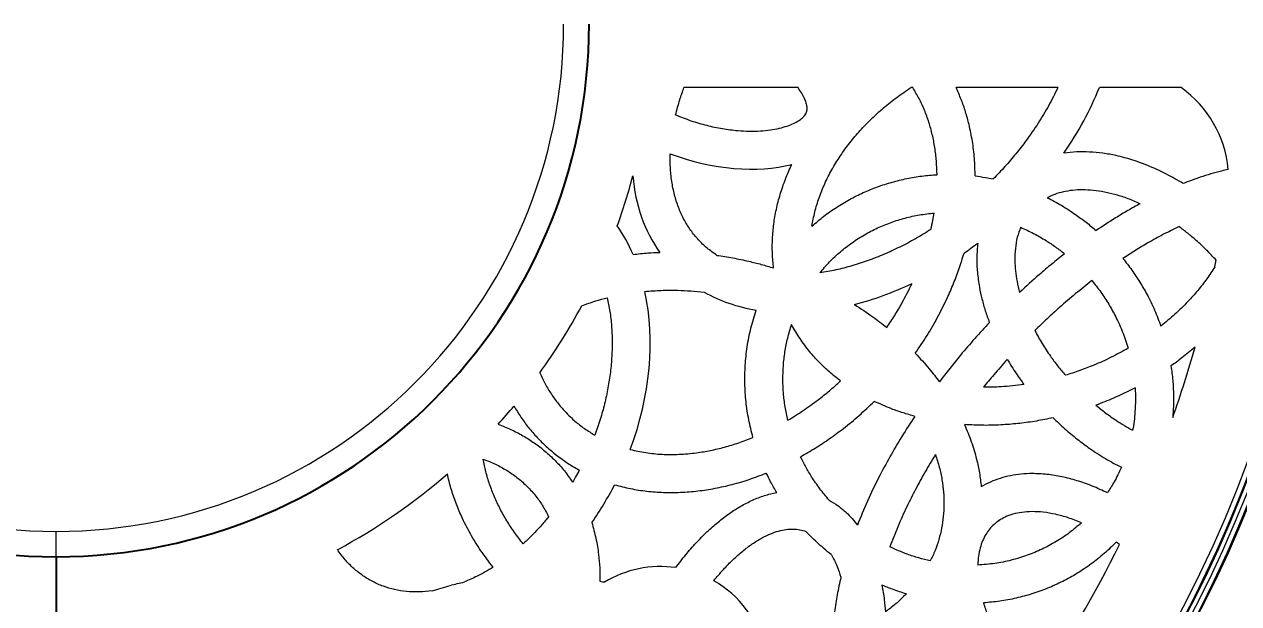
# Model space of a CAD drawing. Header units: millimetres. Extents: x -2045 to 3895, y -2116 to 2084.
# Drawn here: x 64 to 1021, y -275 to 182 of the extents above; entities that cross this region are included whole.
import ezdxf

# ---------------------------------------------------------------- set-up
doc = ezdxf.new("R2010")
doc.units = ezdxf.units.MM
doc.header["$PDSIZE"] = -1
doc.layers.add('WYMIAR', color=96, linetype='Continuous')
doc.dimstyles.new('1-1', dxfattribs={"dimtxt": 30, "dimasz": 25, "dimexe": 6.25, "dimexo": 30, "dimgap": 20.625, "dimtad": 1, "dimdec": 1, "dimtxsty": 'Standard', "dimcen": 0, "dimclrd": 2, "dimclre": 2, "dimclrt": 2, "dimadec": 0, "dimazin": 0, "dimtfac": 1, "dimtdec": 1, "dimtmove": 0, "dimatfit": 3, "dimfxl": 0, "dimarcsym": 0})

# ---------------------------------------------------------------- blocks, each defined once
blk = doc.blocks.new('*D5')
at = {"layer": 'Defpoints', "color": 0}
for p in [(88.71, 1194.81), (88.71, -831.19), (1588.98, -831.19)]:
    blk.add_point(p, dxfattribs=at)
at = {"layer": 'WYMIAR', "color": 2, "lineweight": -2}
for p, q in [((118.71, 1194.81), (1595.23, 1194.81)), ((1588.98, 1169.81), (1588.98, -806.19)), ((118.71, -831.19), (1595.23, -831.19))]:
    blk.add_line(p, q, dxfattribs=at)
at = {"layer": 'WYMIAR', "color": 2}
for points in [[(1584.81, 1169.81), (1593.14, 1169.81), (1588.98, 1194.81)], [(1584.81, -806.19), (1593.14, -806.19), (1588.98, -831.19)]]:
    blk.add_solid(points, dxfattribs=at)
at = {"layer": 'WYMIAR', "color": 2, "insert": (1553.35, 181.81), "char_height": 30, "attachment_point": 5, "rotation": 90}
blk.add_mtext('2026', dxfattribs=at)

msp = doc.modelspace()

# ---------------------------------------------------------------- linework, layer by layer
at = {"color": 7, "linetype": 'Continuous', "lineweight": 15}
for p, q in [((673.37, 131.81), (583.5, 131.81)), ((763.77, 131.81), (762.19, 131.81)), ((878.1, 131.81), (797.96, 131.81)), ((975.37, 131.81), (910.81, 131.81)), ((88.71, -818.19), (88.71, -218.19))]:
    msp.add_line(p, q, dxfattribs=at)
at = {"color": 7, "linetype": 'Continuous'}
msp.add_line((88.71, -238.19), (88.71, -831.19), dxfattribs=at)
msp.add_line((88.71, -238.19), (88.71, -831.19), dxfattribs=at)
at = {"color": 7, "linetype": 'Continuous', "lineweight": 15}
for centre, radius, start, end in [((88.71, 181.81), 1000, 90, 180), ((88.71, 181.81), 1013, 180, 270), ((88.71, 181.81), 1008.5, 180, 270), ((88.71, 181.81), 1005, 180, 270), ((88.71, 181.81), 1000, 180, 270), ((88.71, 181.81), 400, 180, 270), ((88.71, 181.81), 1005, 270, 0), ((88.71, 181.81), 1008.5, 270, 0), ((88.71, 181.81), 1013, 270, 0), ((88.71, 181.81), 1000, 270, 360), ((88.71, 181.81), 400, 270, 360), ((922.28, 58.39), 90.61, 5.68702, 54.13311), ((1019.12, 28.63), 39.31, 99.78132, 107.95258), ((88.71, 181.81), 470, 340.21352, 345.24963), ((88.71, 181.81), 933, 348.15994, 348.49073), ((88.71, 181.81), 470, 324.19122, 331.80057), ((88.71, 181.81), 933, 340.58037, 344.15874), ((88.71, 181.81), 470, 317.84941, 320.14934), ((88.71, 181.81), 470, 298.14158, 311.00209), ((88.71, 181.81), 933, 325.8637, 333.91393), ((564.88, -330.94), 85, 81.79061, 121.24818), ((564.88, -330.94), 85, 13.38106, 60.30882)]:
    msp.add_arc(centre, radius, start, end, dxfattribs=at)
at = {"color": 7, "linetype": 'Continuous'}
for centre, radius, start, end in [((87.92, 181.02), 1005.79, 0.04482, 70.04886), ((88.71, 181.81), 1013, 180, 270), ((89.51, 182.61), 1013.79, 180.04482, 269.95518), ((88.71, 181.81), 420, 180, 270), ((88.71, 181.81), 1013, 270, 0), ((88.71, 181.81), 420, 270, 0), ((87.92, 182.61), 1013.79, 270.04482, 359.95518), ((87.92, 182.61), 1005.79, 270.04482, 340.04886)]:
    msp.add_arc(centre, radius, start, end, dxfattribs=at)
at = {"color": 7, "linetype": 'Continuous', "lineweight": 15}
for centre, major_axis, ratio, start_param, end_param in [((734.35, 140.29), (161.46, 148.8), 0.694421, 5.029466, 5.312628), ((601.14, 138.35), (107.53, -35.06), 0.572575, 4.634179, 5.560096), ((734.35, 140.29), (161.46, 148.8), 0.694421, 2.649301, 3.053765), ((408.4, -113.58), (-79.56, -173.05), 0.724711, 2.566406, 2.736279), ((734.35, 140.29), (161.46, 148.8), 0.694421, 4.516259, 4.577001), ((734.35, 140.29), (161.46, 148.8), 0.694421, 4.05656, 4.294645), ((408.4, -113.58), (-79.56, -173.05), 0.724711, 1.671137, 2.375155), ((734.35, 140.29), (161.46, 148.8), 0.694421, 3.362193, 3.631227), ((408.4, -113.58), (-79.56, -173.05), 0.724711, 1.326907, 1.51171)]:
    msp.add_ellipse(centre, major_axis=major_axis, ratio=ratio, start_param=start_param, end_param=end_param, dxfattribs=at)
for points, knots in [([(576.97, 110.31), (578, 114.32), (579.87, 121.58), (582.38, 128.65), (583.5, 131.81)], [0, 0, 0, 0, 0.552072, 1, 1, 1, 1]), ([(680.15, 112.59), (680.26, 112.98), (680.5, 113.86), (680.57, 115.45), (680.37, 117.53), (679.71, 120.25), (678.4, 123.64), (676.3, 127.65), (674.4, 130.35), (673.37, 131.81)], [0, 0, 0, 0, 0.057985, 0.12991, 0.226275, 0.355153, 0.529122, 0.744382, 1, 1, 1, 1]), ([(684.38, 22.61), (685.06, 26.34), (686.43, 33.9), (689.88, 45.08), (694.35, 56.22), (699.93, 67.23), (706.55, 78.03), (714.04, 88.34), (722.28, 98.11), (731.17, 107.3), (740.83, 116.04), (751.15, 124.31), (758.5, 129.3), (762.19, 131.81)], [0, 0, 0, 0, 0.082367, 0.166934, 0.253854, 0.343193, 0.434962, 0.529097, 0.619921, 0.71261, 0.806991, 0.902865, 1, 1, 1, 1]), ([(782.96, 63.16), (782.84, 66.8), (782.61, 73.97), (781.31, 84.54), (779.34, 94.71), (776.62, 104.6), (773.12, 114.14), (768.91, 123.31), (765.47, 129), (763.77, 131.81)], [0, 0, 0, 0, 0.151046, 0.29821, 0.441573, 0.581278, 0.724022, 0.863424, 1, 1, 1, 1]), ([(812.97, 62.16), (812.85, 66.78), (812.6, 75.96), (810.94, 89.52), (808.52, 101.78), (805.47, 112.74), (802.11, 122.48), (799.34, 128.71), (797.96, 131.81)], [0, 0, 0, 0, 0.193171, 0.383159, 0.570094, 0.714976, 0.858228, 1, 1, 1, 1]), ([(878.1, 131.81), (875.77, 127.09), (871.04, 117.51), (862.65, 103.64), (853.96, 90.99), (845.14, 79.63), (836.51, 69.47), (830.34, 63.03), (827.24, 59.8)], [0, 0, 0, 0, 0.178395, 0.361559, 0.548651, 0.697834, 0.84844, 1, 1, 1, 1]), ([(576.97, 110.31), (580.96, 108.73), (588.95, 105.55), (601.3, 101.99), (613.64, 99.37), (624.92, 97.92), (634.91, 97.41), (643.48, 97.58), (651.37, 98.34), (658.44, 99.63), (664.55, 101.34), (669.61, 103.34), (673.56, 105.47), (676.45, 107.56), (678.36, 109.46), (679.56, 111.1), (679.97, 112.14), (680.15, 112.59)], [0, 0, 0, 0, 0.117708, 0.2356507, 0.3516537, 0.4634562, 0.5469688, 0.6255684, 0.6982648, 0.7641283, 0.8222822, 0.8720768, 0.9129238, 0.9448774, 0.9694447, 0.9867429, 1, 1, 1, 1]), ([(609.48, -0.47), (606.86, 1.38), (601.65, 5.06), (594.79, 11.72), (588.76, 19.12), (583.63, 27.36), (579.43, 36.38), (576.17, 46.17), (573.93, 56.69), (572.64, 67.97), (572.7, 75.72), (572.73, 79.71)], [0, 0, 0, 0, 0.1043286, 0.206911, 0.3094909, 0.4138482, 0.5215802, 0.6320755, 0.7481747, 0.8706975, 1, 1, 1, 1]), ([(976.79, 56.19), (972.51, 58.7), (964.04, 63.66), (950.82, 69.79), (937.48, 74.75), (925.02, 78.14), (913.55, 80.21), (903.17, 81.18), (892.92, 81.3), (886.2, 80.53), (882.86, 80.15)], [0, 0, 0, 0, 0.150502, 0.297869, 0.441728, 0.581899, 0.689467, 0.794866, 0.898283, 1, 1, 1, 1]), ([(654.12, -10.42), (653.75, -6.62), (652.99, 1.02), (653.12, 12.59), (654.15, 24.19), (656.18, 35.96), (659.24, 47.83), (663.28, 59.75), (666.74, 67.45), (668.48, 71.32)], [0, 0, 0, 0, 0.136372, 0.273578, 0.41187, 0.551415, 0.699154, 0.848641, 1, 1, 1, 1]), ([(684.38, 22.61), (687.45, 25.24), (693.57, 30.5), (703.5, 37.46), (713.91, 43.71), (724.78, 49.13), (735.98, 53.7), (747.44, 57.4), (759.1, 60.22), (770.96, 62.24), (778.96, 62.86), (782.96, 63.16)], [0, 0, 0, 0, 0.1114345, 0.222924, 0.3345129, 0.4462476, 0.558146, 0.6682531, 0.7785838, 0.8891564, 1, 1, 1, 1]), ([(812.97, 62.16), (815.65, 61.8), (820.43, 61.16), (825.16, 60.21), (827.24, 59.8)], [0, 0, 0, 0, 0.559644, 1, 1, 1, 1]), ([(1007, 66.02), (1004.21, 65.29), (998.57, 63.8), (988.45, 60.61), (981.24, 57.88), (976.79, 56.19)], [0, 0, 0, 0, 0.272462, 0.550754, 1, 1, 1, 1]), ([(942.96, 40.29), (939.8, 41.64), (933.6, 44.3), (924.18, 47.34), (915, 49.55), (906.15, 50.88), (897.74, 51.33), (889.86, 50.94), (882.57, 49.75), (875.83, 47.87), (871.73, 45.94), (869.74, 45.01)], [0, 0, 0, 0, 0.136256, 0.266878, 0.391384, 0.509448, 0.620904, 0.724009, 0.821103, 0.912797, 1, 1, 1, 1]), ([(869.74, 45.01), (873.58, 42.99), (881.28, 38.95), (891.45, 32.33), (900.48, 25.72), (905.69, 21.28), (908.3, 19.06)], [0, 0, 0, 0, 0.279554, 0.559489, 0.779692, 1, 1, 1, 1]), ([(942.96, 40.29), (939.72, 38.49), (933.17, 34.86), (921.55, 27.87), (913.35, 22.42), (908.3, 19.06)], [0, 0, 0, 0, 0.273756, 0.552502, 1, 1, 1, 1]), ([(690.57, -14.29), (693.09, -11.34), (698.12, -5.45), (706.66, 2.46), (715.83, 9.62), (725.65, 15.91), (735.96, 21.28), (746.68, 25.69), (757.72, 29.12), (769.07, 31.65), (776.79, 32.5), (780.66, 32.93)], [0, 0, 0, 0, 0.1111728, 0.2223052, 0.333514, 0.4449129, 0.5566099, 0.6667003, 0.7772528, 0.8883364, 1, 1, 1, 1]), ([(778.09, 19.95), (778.63, 22.37), (779.59, 26.68), (780.33, 31.03), (780.66, 32.93)], [0, 0, 0, 0, 0.562873, 1, 1, 1, 1]), ([(778.09, 19.95), (774.07, 17.46), (766.08, 12.53), (753.74, 6.03), (741.33, 0.28), (728.72, -4.7), (715.99, -8.83), (703.24, -12.15), (694.74, -13.58), (690.57, -14.29)], [0, 0, 0, 0, 0.149909, 0.297389, 0.441937, 0.583085, 0.726833, 0.865934, 1, 1, 1, 1]), ([(848.73, 21.69), (847.8, 19.07), (845.86, 13.63), (844.46, 4.73), (844.1, -4.14), (844.67, -12.84), (845.89, -21.22), (847.27, -26.83), (847.98, -29.7)], [0, 0, 0, 0, 0.159672, 0.330818, 0.514698, 0.668462, 0.830325, 1, 1, 1, 1]), ([(848.73, 21.69), (852.17, 20.13), (859.05, 16.99), (868.18, 11.69), (876.33, 6.31), (881.04, 2.64), (883.4, 0.81)], [0, 0, 0, 0, 0.279, 0.558865, 0.779269, 1, 1, 1, 1]), ([(973.63, 22.17), (969.54, 20.19), (961.21, 16.17), (949.79, 9.82), (939.13, 3.45), (932.67, -0.76), (929.4, -2.89)], [0, 0, 0, 0, 0.267721, 0.545371, 0.770028, 1, 1, 1, 1]), ([(1002.95, -4.34), (1000.41, -1.63), (995.33, 3.8), (987.75, 10.82), (980.52, 16.96), (975.92, 20.43), (973.63, 22.17)], [0, 0, 0, 0, 0.2819007, 0.5630914, 0.7825746, 1, 1, 1, 1]), ([(543.38, 0.26), (547.29, 0.68), (554.29, 1.45), (561.33, 1.76), (564.45, 1.89)], [0, 0, 0, 0, 0.5577818, 1, 1, 1, 1]), ([(765.75, -77.69), (768.9, -73.07), (775.19, -63.86), (783.52, -49.41), (790.43, -35.67), (796.01, -22.76), (800.53, -10.81), (803, -2.71), (804.23, 1.32)], [0, 0, 0, 0, 0.189994, 0.378879, 0.56626, 0.712204, 0.856833, 1, 1, 1, 1]), ([(814.94, 9.11), (814.63, 5.33), (814, -2.29), (814.57, -13.91), (816.05, -24.81), (818.25, -34.93), (820.86, -44.26), (823.08, -50.39), (824.2, -53.48)], [0, 0, 0, 0, 0.177806, 0.359324, 0.544994, 0.693946, 0.84563, 1, 1, 1, 1]), ([(883.4, 0.81), (880.03, -1.88), (873.26, -7.28), (861.37, -17.37), (853.07, -25.01), (847.98, -29.7)], [0, 0, 0, 0, 0.276514, 0.555946, 1, 1, 1, 1]), ([(609.48, -0.47), (613.69, -1.11), (622.13, -2.38), (633.76, -4.86), (644.44, -7.53), (650.89, -9.46), (654.12, -10.42)], [0, 0, 0, 0, 0.278858, 0.558799, 0.779274, 1, 1, 1, 1]), ([(929.4, -2.89), (931.76, -5.91), (936.48, -11.95), (942.81, -21.55), (948.88, -32.09), (954.55, -43.61), (957.73, -52.03), (959.32, -56.24)], [0, 0, 0, 0, 0.187083, 0.374046, 0.560803, 0.780599, 1, 1, 1, 1]), ([(1001.86, -9.62), (999.79, -12.78), (995.59, -19.16), (988.42, -28.27), (980.07, -37.62), (970.44, -47.1), (963.05, -53.17), (959.32, -56.24)], [0, 0, 0, 0, 0.178739, 0.361396, 0.547756, 0.771762, 1, 1, 1, 1]), ([(552.7, -28.91), (556.97, -28.58), (565.58, -27.92), (577.7, -27.91), (589, -28.4), (595.93, -29.09), (599.41, -29.44)], [0, 0, 0, 0, 0.2746, 0.553728, 0.775823, 1, 1, 1, 1]), ([(743.37, -57.34), (745.46, -54.19), (749.64, -47.92), (756.46, -36.41), (760.7, -27.8), (763.29, -22.56)], [0, 0, 0, 0, 0.282576, 0.56342, 1, 1, 1, 1]), ([(904.98, -20.42), (900.67, -23.81), (891.99, -30.65), (880.26, -40.77), (869.54, -50.51), (863.15, -56.71), (859.94, -59.83)], [0, 0, 0, 0, 0.274517, 0.553783, 0.77594, 1, 1, 1, 1]), ([(904.98, -20.42), (907.35, -23.4), (912.08, -29.36), (918.3, -38.93), (924.12, -49.49), (929.38, -61.06), (932.11, -69.53), (933.47, -73.76)], [0, 0, 0, 0, 0.187609, 0.374935, 0.561841, 0.781391, 1, 1, 1, 1]), ([(502.93, -40.28), (506.6, -38.95), (513.23, -36.54), (520.04, -34.74), (523.08, -33.94)], [0, 0, 0, 0, 0.554361, 1, 1, 1, 1]), ([(523.08, -33.94), (523.81, -37.53), (525.31, -44.86), (526.54, -56.23), (527.05, -68.05), (526.74, -80.23), (525.64, -92.61), (523.74, -105.09), (521.06, -117.57), (517.66, -130.06), (514.78, -138.25), (513.33, -142.36)], [0, 0, 0, 0, 0.099746, 0.203371, 0.310563, 0.421049, 0.534451, 0.648266, 0.764102, 0.881491, 1, 1, 1, 1]), ([(637.88, -144.13), (636.7, -139.48), (634.33, -130.19), (632.27, -115.96), (631.31, -101.66), (631.59, -87.15), (633.16, -72.54), (635.98, -57.92), (638.97, -48.47), (640.46, -43.76)], [0, 0, 0, 0, 0.141225, 0.282063, 0.422497, 0.562516, 0.708766, 0.854579, 1, 1, 1, 1]), ([(717.78, -39.31), (722.73, -42.48), (731.52, -48.12), (739.76, -54.53), (743.37, -57.34)], [0, 0, 0, 0, 0.562609, 1, 1, 1, 1]), ([(665.34, -130.52), (664.58, -126.98), (663.06, -119.91), (661.81, -109.16), (661.33, -98.4), (661.7, -87.52), (662.95, -76.6), (665.06, -65.68), (667.22, -58.61), (668.29, -55.09)], [0, 0, 0, 0, 0.142123, 0.2835731, 0.4243232, 0.5643626, 0.7103078, 0.8555057, 1, 1, 1, 1]), ([(706.88, -99.56), (703.93, -97.24), (698.06, -92.62), (689.99, -84.89), (682.16, -76.15), (674.73, -66.3), (670.43, -58.82), (668.29, -55.09)], [0, 0, 0, 0, 0.1896626, 0.3776623, 0.5642621, 0.782689, 1, 1, 1, 1]), ([(824.2, -53.48), (820.33, -57.68), (812.57, -66.07), (799.26, -81.53), (790.24, -93.11), (784.74, -100.18)], [0, 0, 0, 0, 0.2802228, 0.5606526, 1, 1, 1, 1]), ([(859.94, -59.83), (861.82, -63.25), (865.62, -70.16), (871.75, -79.38), (877.9, -87.73), (882, -92.63), (884.05, -95.09)], [0, 0, 0, 0, 0.273155, 0.552531, 0.775305, 1, 1, 1, 1]), ([(933.47, -73.76), (929.08, -76.19), (920.29, -81.06), (907.49, -86.79), (895.4, -91.51), (887.83, -93.89), (884.05, -95.09)], [0, 0, 0, 0, 0.278726, 0.558943, 0.779545, 1, 1, 1, 1]), ([(986.28, -72.87), (982.84, -75.76), (976.67, -80.95), (970.14, -85.65), (967.25, -87.73)], [0, 0, 0, 0, 0.558184, 1, 1, 1, 1]), ([(765.75, -77.69), (769.53, -81.74), (776.23, -88.93), (782.15, -96.76), (784.74, -100.18)], [0, 0, 0, 0, 0.5639892, 1, 1, 1, 1]), ([(838.24, -82.51), (834.64, -86.56), (828.23, -93.78), (822.1, -101.26), (819.41, -104.55)], [0, 0, 0, 0, 0.560225, 1, 1, 1, 1]), ([(838.24, -82.51), (840.55, -86.29), (844.68, -93.07), (849.35, -99.48), (851.42, -102.32)], [0, 0, 0, 0, 0.5575581, 1, 1, 1, 1]), ([(469.87, -93.17), (471.24, -96.1), (473.94, -101.89), (478.88, -110.04), (484.39, -117.63), (490.59, -124.73), (497.49, -131.28), (505.08, -137.29), (510.57, -140.67), (513.33, -142.36)], [0, 0, 0, 0, 0.145009, 0.287272, 0.427384, 0.565991, 0.710377, 0.854763, 1, 1, 1, 1]), ([(967.25, -87.73), (967.76, -91.51), (968.79, -99.07), (969.3, -109.69), (969.27, -119.47), (968.85, -125.42), (968.63, -128.39)], [0, 0, 0, 0, 0.280831, 0.56102, 0.780706, 1, 1, 1, 1]), ([(665.34, -130.52), (669.41, -128.04), (677.61, -123.03), (688.5, -115.12), (698.3, -107.3), (704.01, -102.14), (706.88, -99.56)], [0, 0, 0, 0, 0.275739, 0.555217, 0.776906, 1, 1, 1, 1]), ([(851.42, -102.32), (848.42, -102.72), (842.43, -103.51), (831.75, -104.39), (824.08, -104.49), (819.41, -104.55)], [0, 0, 0, 0, 0.283157, 0.564037, 1, 1, 1, 1]), ([(938.98, -104.96), (933.34, -107.79), (923.24, -112.85), (912.71, -116.9), (908.07, -118.68)], [0, 0, 0, 0, 0.55948, 1, 1, 1, 1]), ([(938.98, -104.96), (939.12, -108.12), (939.4, -114.41), (939.02, -123.17), (938.25, -131.2), (937.45, -136.04), (937.04, -138.46)], [0, 0, 0, 0, 0.281596, 0.561939, 0.781348, 1, 1, 1, 1]), ([(449.54, -119.36), (451.32, -122.3), (454.88, -128.17), (461.02, -136.42), (467.7, -144.17), (475.06, -151.47), (483.1, -158.25), (491.78, -164.52), (497.96, -168.09), (501.05, -169.87)], [0, 0, 0, 0, 0.14135, 0.281818, 0.421654, 0.561119, 0.707114, 0.853306, 1, 1, 1, 1]), ([(675.45, -159.3), (679.32, -157.07), (687.08, -152.6), (698.3, -145.11), (709.89, -136.55), (721.72, -126.83), (729.53, -119.39), (733.44, -115.67)], [0, 0, 0, 0, 0.1837742, 0.3691503, 0.5558953, 0.7773908, 1, 1, 1, 1]), ([(765.37, -127.46), (762.28, -126.58), (756.11, -124.82), (745.37, -121.06), (737.95, -117.71), (733.44, -115.67)], [0, 0, 0, 0, 0.2835, 0.564279, 1, 1, 1, 1]), ([(908.07, -118.68), (910.67, -120.79), (915.86, -124.96), (923.4, -130.24), (930.45, -134.75), (934.86, -137.23), (937.04, -138.46)], [0, 0, 0, 0, 0.286003, 0.56795, 0.785868, 1, 1, 1, 1]), ([(437.16, -133.59), (440.52, -134.94), (447.19, -137.6), (456.69, -142.61), (465.65, -148.31), (474.14, -154.84), (482.08, -162.21), (489.44, -170.38), (493.66, -176.36), (495.78, -179.35)], [0, 0, 0, 0, 0.143414, 0.285044, 0.425256, 0.564453, 0.709634, 0.85465, 1, 1, 1, 1]), ([(765.37, -127.46), (761.94, -132.74), (755.13, -143.23), (745.74, -159.27), (736.61, -176.27), (727.91, -194.17), (722.7, -206.95), (720.14, -213.24)], [0, 0, 0, 0, 0.194498, 0.385986, 0.573925, 0.790151, 1, 1, 1, 1]), ([(874.35, -128.6), (870, -129.49), (861.33, -131.28), (848.22, -133.1), (834.35, -134.3), (819.77, -134.76), (809.59, -134.23), (804.53, -133.97)], [0, 0, 0, 0, 0.189401, 0.377809, 0.564976, 0.783658, 1, 1, 1, 1]), ([(874.35, -128.6), (877.41, -131.52), (883.51, -137.35), (893.23, -145.41), (903.86, -153.31), (915.42, -160.89), (923.93, -165.42), (928.15, -167.67)], [0, 0, 0, 0, 0.190142, 0.379337, 0.566974, 0.785369, 1, 1, 1, 1]), ([(804.53, -133.97), (806.42, -138.46), (810.16, -147.35), (813.93, -160.18), (816.5, -172.06), (817.36, -179.37), (817.78, -183.01)], [0, 0, 0, 0, 0.286079, 0.567155, 0.78483, 1, 1, 1, 1]), ([(541.15, -153.61), (545.23, -154.52), (553.5, -156.37), (566.4, -157.56), (579.77, -157.61), (592.5, -156.46), (604.47, -154.45), (615.6, -151.81), (626.81, -148.43), (634.16, -145.57), (637.88, -144.13)], [0, 0, 0, 0, 0.126617, 0.257286, 0.392344, 0.53196, 0.644897, 0.760611, 0.879027, 1, 1, 1, 1]), ([(425.4, -161.23), (428.63, -162.5), (434.98, -164.98), (443.84, -169.85), (451.96, -175.45), (459.41, -181.93), (466.12, -189.3), (472.12, -197.55), (475.29, -203.59), (476.89, -206.64)], [0, 0, 0, 0, 0.14748, 0.290294, 0.42963, 0.566782, 0.709711, 0.853561, 1, 1, 1, 1]), ([(456.83, -228.04), (454.52, -225.07), (449.95, -219.18), (443.92, -209.94), (438.63, -200.59), (434.07, -190.98), (430.3, -181.18), (427.3, -171.24), (426.03, -164.54), (425.4, -161.23)], [0, 0, 0, 0, 0.1514377, 0.299164, 0.4430956, 0.5832102, 0.7259992, 0.8648333, 1, 1, 1, 1]), ([(697.81, -193.55), (695.36, -190.59), (690.46, -184.69), (684.47, -175.83), (679.44, -167.37), (676.78, -161.99), (675.45, -159.3)], [0, 0, 0, 0, 0.280605, 0.56084, 0.780648, 1, 1, 1, 1]), ([(781.68, -157.61), (778.92, -162.16), (773.47, -171.19), (765.96, -184.92), (758.71, -199.36), (751.85, -214.43), (747.75, -225.12), (745.74, -230.37)], [0, 0, 0, 0, 0.196588, 0.389251, 0.577407, 0.792632, 1, 1, 1, 1]), ([(781.68, -157.61), (782.74, -160.92), (784.85, -167.45), (786.94, -177.41), (788.19, -187.26), (788.54, -196.97), (788.03, -206.44), (786.67, -215.65), (784.48, -224.57), (781.54, -233.26), (778.91, -238.77), (777.59, -241.53)], [0, 0, 0, 0, 0.120754, 0.238302, 0.352937, 0.465081, 0.575227, 0.682002, 0.787979, 0.893769, 1, 1, 1, 1]), ([(501.05, -169.87), (500.1, -171.66), (498.39, -174.85), (496.58, -177.98), (495.78, -179.35)], [0, 0, 0, 0, 0.560569, 1, 1, 1, 1]), ([(528.9, -181.36), (533.04, -182.45), (541.39, -184.67), (554.3, -186.63), (567.5, -187.62), (580.96, -187.55), (594.51, -186.45), (608.08, -184.35), (621.6, -181.29), (635.11, -177.33), (643.94, -173.95), (648.39, -172.24)], [0, 0, 0, 0, 0.105319, 0.212077, 0.320438, 0.430529, 0.542437, 0.65416, 0.767688, 0.882989, 1, 1, 1, 1]), ([(656.57, -187.54), (654.94, -184.74), (652.04, -179.73), (649.5, -174.53), (648.39, -172.24)], [0, 0, 0, 0, 0.560226, 1, 1, 1, 1]), ([(928.15, -167.67), (926.33, -171.56), (923.09, -178.51), (918.96, -184.96), (917.15, -187.79)], [0, 0, 0, 0, 0.56075, 1, 1, 1, 1]), ([(433.08, -246.39), (429.83, -242.13), (423.38, -233.71), (415.1, -220.27), (408.52, -207.46), (403.53, -195.4), (399.75, -184.24), (397.96, -176.65), (397.07, -172.89)], [0, 0, 0, 0, 0.19452, 0.385345, 0.572488, 0.717039, 0.859495, 1, 1, 1, 1]), ([(917.15, -187.79), (913.18, -185.94), (905.38, -182.29), (893.35, -178.08), (881.42, -174.97), (869.64, -173.07), (858.91, -172.47), (849.3, -172.92), (840.81, -174.15), (832.68, -176.22), (824.93, -179.08), (820.15, -181.7), (817.78, -183.01)], [0, 0, 0, 0, 0.126579, 0.249474, 0.368438, 0.483377, 0.594372, 0.679003, 0.761588, 0.842388, 0.921744, 1, 1, 1, 1]), ([(577.01, -246.82), (579.62, -243.4), (584.75, -236.67), (592.98, -227.27), (601.43, -218.66), (610.14, -210.9), (619.03, -204.09), (628.09, -198.27), (637.34, -193.51), (646.79, -189.75), (653.33, -188.27), (656.57, -187.54)], [0, 0, 0, 0, 0.127131, 0.25023, 0.369182, 0.483965, 0.594753, 0.699997, 0.802172, 0.90193, 1, 1, 1, 1]), ([(697.81, -193.55), (700.22, -194.97), (705.03, -197.8), (710.99, -202.85), (716.05, -208), (718.77, -211.49), (720.14, -213.24)], [0, 0, 0, 0, 0.2784786, 0.5575797, 0.7779771, 1, 1, 1, 1]), ([(476.89, -206.64), (475.11, -208.79), (471.56, -213.05), (464.96, -220.28), (459.9, -225.11), (456.83, -228.04)], [0, 0, 0, 0, 0.285177, 0.566572, 1, 1, 1, 1]), ([(896.76, -211.42), (893.3, -210.05), (886.6, -207.38), (876.51, -204.64), (866.97, -202.99), (858.1, -202.47), (850.04, -202.99), (842.87, -204.45), (836.85, -206.67), (831.87, -209.42), (827.76, -212.59), (824.21, -216.31), (821.18, -220.65), (818.67, -225.66), (816.75, -231.39), (815.42, -237.85), (815.15, -242.43), (815, -244.81)], [0, 0, 0, 0, 0.103363, 0.200168, 0.289803, 0.371874, 0.446308, 0.513501, 0.574393, 0.623784, 0.671037, 0.717928, 0.766172, 0.817439, 0.872961, 0.933656, 1, 1, 1, 1]), ([(510.89, -211.32), (512.04, -215.42), (514.37, -223.69), (516.25, -235.63), (517.27, -246.92), (517.32, -253.92), (517.34, -257.45)], [0, 0, 0, 0, 0.272908, 0.550998, 0.773581, 1, 1, 1, 1]), ([(606.98, -257.1), (609.46, -254.14), (614.28, -248.38), (621.92, -240.59), (629.52, -233.81), (637.04, -228.12), (644.39, -223.55), (651.35, -220.15), (657.86, -217.87), (663.88, -216.6), (669.5, -216.25), (674.78, -216.69), (678.04, -217.7), (679.64, -218.19)], [0, 0, 0, 0, 0.133016, 0.2582194, 0.3750635, 0.4831364, 0.5821969, 0.6722332, 0.7491696, 0.819009, 0.8828883, 0.9424904, 1, 1, 1, 1]), ([(699.67, -236.64), (695.74, -233.4), (688.73, -227.61), (682.42, -221.07), (679.64, -218.19)], [0, 0, 0, 0, 0.559894, 1, 1, 1, 1]), ([(896.76, -211.42), (893.6, -214.13), (887.26, -219.55), (876.81, -226.46), (865.75, -232.4), (853.93, -237.33), (841.43, -241.12), (828.35, -243.79), (819.46, -244.47), (815, -244.81)], [0, 0, 0, 0, 0.138597, 0.277412, 0.416603, 0.556313, 0.703362, 0.851231, 1, 1, 1, 1]), ([(924.14, -226.66), (921.01, -229.73), (914.76, -235.87), (904.45, -244.04), (893.54, -251.39), (882.03, -257.81), (870.08, -263.22), (857.79, -267.63), (845.23, -271.01), (832.42, -273.46), (823.75, -274.22), (819.41, -274.61)], [0, 0, 0, 0, 0.111474, 0.222987, 0.334569, 0.446286, 0.558161, 0.668249, 0.778564, 0.889141, 1, 1, 1, 1]), ([(926.67, -228.45), (926.2, -228.11), (925.36, -227.51), (924.51, -226.92), (924.14, -226.66)], [0, 0, 0, 0, 0.560781, 1, 1, 1, 1]), ([(385.14, -265.07), (381.69, -265.45), (374.95, -266.2), (364.99, -265.82), (355.53, -264.35), (346.59, -261.73), (338.2, -258.03), (330.36, -253.29), (323.08, -247.48), (316.27, -240.61), (312.38, -235.33), (310.39, -232.62)], [0, 0, 0, 0, 0.120843, 0.23578, 0.346097, 0.453373, 0.559462, 0.664344, 0.771736, 0.883175, 1, 1, 1, 1]), ([(699.67, -236.64), (700.47, -238.1), (702.12, -241.11), (704.72, -247), (706.2, -251.53), (707.13, -254.38)], [0, 0, 0, 0, 0.258568, 0.533782, 1, 1, 1, 1]), ([(777.59, -241.53), (774.54, -240.79), (768.42, -239.3), (760.08, -236.5), (752.51, -233.54), (748, -231.43), (745.74, -230.37)], [0, 0, 0, 0, 0.278703, 0.558453, 0.778955, 1, 1, 1, 1]), ([(433.08, -246.39), (431, -247.68), (426.87, -250.22), (419.42, -254.24), (413.9, -256.64), (410.57, -258.08)], [0, 0, 0, 0, 0.289834, 0.572161, 1, 1, 1, 1]), ([(385.14, -265.07), (389.85, -263.6), (398.24, -260.97), (406.81, -258.96), (410.57, -258.08)], [0, 0, 0, 0, 0.560518, 1, 1, 1, 1]), ([(517.34, -257.45), (517.99, -257.6), (519.14, -257.87), (520.28, -258.15), (520.78, -258.28)], [0, 0, 0, 0, 0.560324, 1, 1, 1, 1]), ([(707.13, -254.38), (706.11, -258.97), (704.09, -268), (702.2, -280.58), (701.06, -291.93), (700.85, -298.78), (700.74, -302.16)], [0, 0, 0, 0, 0.291874, 0.57445, 0.789993, 1, 1, 1, 1]), ([(758.76, -267.58), (755.11, -266.41), (748.58, -264.32), (742.27, -261.68), (739.49, -260.51)], [0, 0, 0, 0, 0.559559, 1, 1, 1, 1]), ([(739.49, -260.51), (740.17, -264.37), (741.4, -271.36), (742.05, -278.43), (742.34, -281.6)], [0, 0, 0, 0, 0.552341, 1, 1, 1, 1]), ([(758.76, -267.58), (755.89, -270.36), (750.72, -275.38), (744.93, -279.68), (742.34, -281.6)], [0, 0, 0, 0, 0.553014, 1, 1, 1, 1]), ([(819.41, -274.61), (820.46, -277.79), (822.61, -284.32), (826.86, -293.96), (831.91, -303.67), (837.89, -313.46), (844.77, -323.19), (852.46, -332.77), (858.12, -338.75), (860.96, -341.75)], [0, 0, 0, 0, 0.1262098, 0.2585475, 0.396138, 0.538003, 0.6900889, 0.8445134, 1, 1, 1, 1])]:
    msp.add_open_spline(points, degree=3, knots=knots, dxfattribs=at)

# ---------------------------------------------------------------- dimensions: what is measured, and where the dimension line sits
at = {"layer": 'WYMIAR'}
dim = msp.add_linear_dim(base=(1588.98, -831.19), p1=(88.71, 1194.81), p2=(88.71, -831.19), angle=90, dimstyle='1-1', dxfattribs=at)
dim.commit()
dim.dimension.update_dxf_attribs({"geometry": '*D5', "text_midpoint": (1553.35, 181.81)})

doc.saveas('drawing.dxf')
